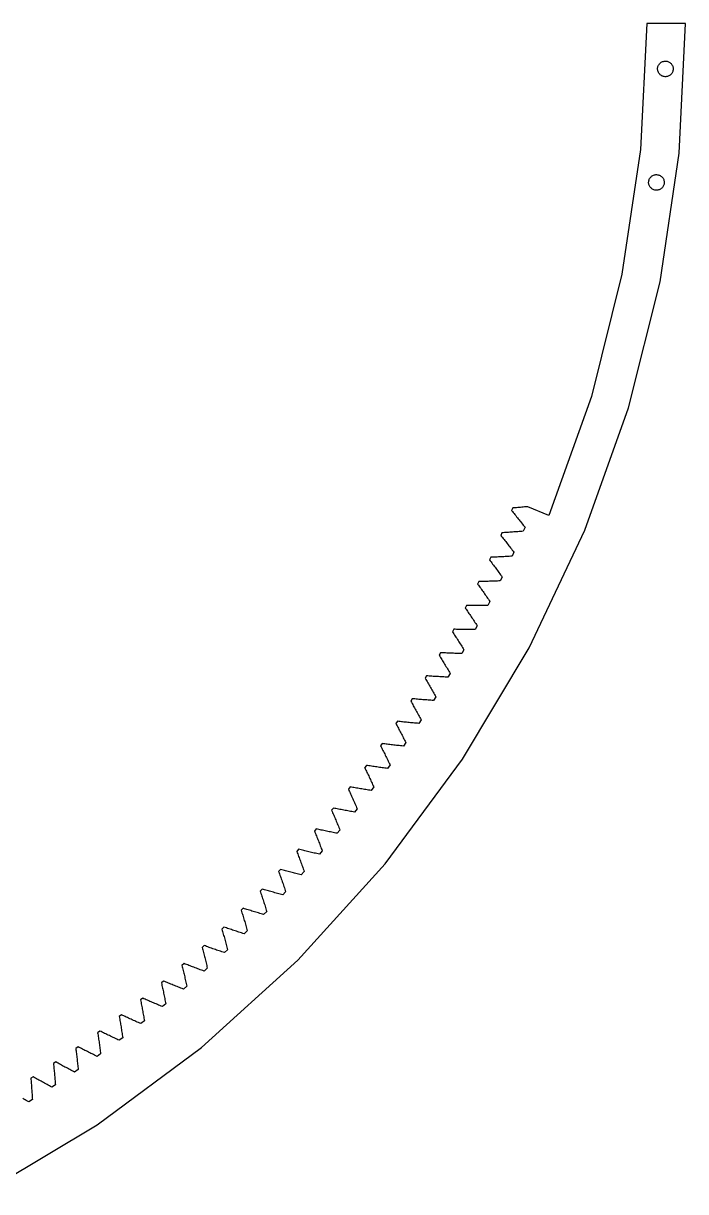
# Model space of a CAD drawing. Header units: metres. Extents: x -170 to 170, y -170 to 0.
# Drawn here: x 85 to 170, y -149.9 to 0 of the extents above; entities that cross this region are included whole.
import ezdxf

# ---------------------------------------------------------------- set-up
doc = ezdxf.new("R2010")
doc.units = ezdxf.units.M

msp = doc.modelspace()

# ---------------------------------------------------------------- linework, layer by layer
for p, q in [((165, 0), (164.205, -16.1728)), ((170, 0), (165, 0)), ((169.181, -16.6629), (170, 0)), ((166.399, -5.81076), (166.407, -5.71297)), ((166.4, -5.90889), (166.399, -5.81076)), ((166.411, -6.00639), (166.4, -5.90889)), ((166.407, -5.71297), (166.425, -5.61646)), ((166.425, -5.61646), (166.452, -5.52216)), ((166.452, -5.52216), (166.488, -5.43097)), ((166.488, -5.43097), (166.533, -5.34377)), ((166.533, -5.34377), (166.586, -5.26141)), ((166.586, -5.26141), (166.648, -5.18468)), ((166.648, -5.18468), (166.716, -5.1143)), ((166.716, -5.1143), (166.791, -5.05098)), ((166.791, -5.05098), (166.872, -4.9953)), ((166.872, -4.9953), (166.958, -4.94781)), ((166.958, -4.94781), (167.048, -4.90898)), ((167.048, -4.90898), (167.141, -4.87917)), ((167.141, -4.87917), (167.237, -4.85866)), ((167.237, -4.85866), (167.335, -4.84766)), ((167.335, -4.84766), (167.433, -4.84627)), ((167.433, -4.84627), (167.531, -4.85451)), ((167.531, -4.85451), (167.627, -4.87228)), ((167.627, -4.87228), (167.721, -4.89943)), ((167.721, -4.89943), (167.813, -4.9357)), ((167.813, -4.9357), (167.9, -4.98073)), ((167.9, -4.98073), (167.982, -5.03409)), ((167.982, -5.03409), (168.059, -5.09526)), ((168.059, -5.09526), (168.129, -5.16367)), ((168.129, -5.16367), (168.193, -5.23863)), ((168.193, -5.23863), (168.248, -5.31944)), ((168.248, -5.31944), (168.296, -5.40533)), ((168.296, -5.40533), (168.335, -5.49545)), ((168.335, -5.49545), (168.364, -5.58894)), ((168.364, -5.58894), (168.385, -5.68492)), ((168.389, -5.97835), (168.371, -6.07486)), ((168.385, -5.68492), (168.396, -5.78242)), ((168.397, -5.88055), (168.389, -5.97835)), ((168.396, -5.78242), (168.397, -5.88055)), ((166.431, -6.10237), (166.411, -6.00639)), ((166.461, -6.19586), (166.431, -6.10237)), ((166.5, -6.286), (166.461, -6.19586)), ((166.548, -6.37187), (166.5, -6.286)), ((166.603, -6.45268), (166.548, -6.37187)), ((166.667, -6.52765), (166.603, -6.45268)), ((166.737, -6.59605), (166.667, -6.52765)), ((166.814, -6.65723), (166.737, -6.59605)), ((166.896, -6.71059), (166.814, -6.65723)), ((166.983, -6.75562), (166.896, -6.71059)), ((167.074, -6.79189), (166.983, -6.75562)), ((167.169, -6.81903), (167.074, -6.79189)), ((167.265, -6.83682), (167.169, -6.81903)), ((167.363, -6.84505), (167.265, -6.83682)), ((167.461, -6.84366), (167.363, -6.84505)), ((167.559, -6.83266), (167.461, -6.84366)), ((167.655, -6.81215), (167.559, -6.83266)), ((167.748, -6.78233), (167.655, -6.81215)), ((167.838, -6.7435), (167.748, -6.78233)), ((167.924, -6.69601), (167.838, -6.7435)), ((168.005, -6.64034), (167.924, -6.69601)), ((168.08, -6.57701), (168.005, -6.64034)), ((168.148, -6.50664), (168.08, -6.57701)), ((168.21, -6.4299), (168.148, -6.50664)), ((168.263, -6.34755), (168.21, -6.4299)), ((168.308, -6.26035), (168.263, -6.34755)), ((168.344, -6.16916), (168.308, -6.26035)), ((168.371, -6.07486), (168.344, -6.16916)), ((164.205, -16.1728), (161.83, -32.1899)), ((166.733, -33.1653), (169.181, -16.6629)), ((165.801, -19.5201), (165.891, -19.4803)), ((165.891, -19.4803), (165.984, -19.4495)), ((165.984, -19.4495), (166.08, -19.4279)), ((166.08, -19.4279), (166.177, -19.4159)), ((166.177, -19.4159), (166.275, -19.4134)), ((166.275, -19.4134), (166.373, -19.4206)), ((166.373, -19.4206), (166.47, -19.4373)), ((166.47, -19.4373), (166.565, -19.4634)), ((166.565, -19.4634), (166.656, -19.4987)), ((165.252, -20.3891), (165.259, -20.2912)), ((165.254, -20.4872), (165.252, -20.3891)), ((165.266, -20.5846), (165.254, -20.4872)), ((165.259, -20.2912), (165.276, -20.1945)), ((165.288, -20.6803), (165.266, -20.5846)), ((165.276, -20.1945), (165.302, -20.0999)), ((165.319, -20.7735), (165.288, -20.6803)), ((165.302, -20.0999), (165.337, -20.0084)), ((165.359, -20.8632), (165.319, -20.7735)), ((165.337, -20.0084), (165.381, -19.9207)), ((165.407, -20.9486), (165.359, -20.8632)), ((165.381, -19.9207), (165.434, -19.8378)), ((165.463, -21.0288), (165.407, -20.9486)), ((165.434, -19.8378), (165.494, -19.7603)), ((165.494, -19.7603), (165.562, -19.6892)), ((165.562, -19.6892), (165.636, -19.6251)), ((165.636, -19.6251), (165.716, -19.5685)), ((165.716, -19.5685), (165.801, -19.5201)), ((166.656, -19.4987), (166.744, -19.5428)), ((166.744, -19.5428), (166.827, -19.5952)), ((166.827, -19.5952), (166.904, -19.6555)), ((166.904, -19.6555), (166.975, -19.7232)), ((166.975, -19.7232), (167.039, -19.7974)), ((167.069, -20.9885), (167.009, -21.0659)), ((167.039, -19.7974), (167.096, -19.8777)), ((167.122, -20.9055), (167.069, -20.9885)), ((167.096, -19.8777), (167.144, -19.963)), ((167.166, -20.8179), (167.122, -20.9055)), ((167.144, -19.963), (167.184, -20.0527)), ((167.201, -20.7263), (167.166, -20.8179)), ((167.184, -20.0527), (167.215, -20.1459)), ((167.227, -20.6317), (167.201, -20.7263)), ((167.215, -20.1459), (167.237, -20.2416)), ((167.244, -20.535), (167.227, -20.6317)), ((167.237, -20.2416), (167.249, -20.339)), ((167.251, -20.4371), (167.244, -20.535)), ((167.249, -20.339), (167.251, -20.4371)), ((165.528, -21.103), (165.463, -21.0288)), ((165.599, -21.1707), (165.528, -21.103)), ((165.676, -21.231), (165.599, -21.1707)), ((165.759, -21.2835), (165.676, -21.231)), ((165.847, -21.3275), (165.759, -21.2835)), ((165.938, -21.3628), (165.847, -21.3275)), ((166.033, -21.3889), (165.938, -21.3628)), ((166.13, -21.4057), (166.033, -21.3889)), ((166.227, -21.4128), (166.13, -21.4057)), ((166.326, -21.4104), (166.227, -21.4128)), ((166.423, -21.3983), (166.326, -21.4104)), ((166.519, -21.3767), (166.423, -21.3983)), ((166.612, -21.3459), (166.519, -21.3767)), ((166.702, -21.3061), (166.612, -21.3459)), ((166.787, -21.2577), (166.702, -21.3061)), ((166.867, -21.2011), (166.787, -21.2577)), ((166.941, -21.137), (166.867, -21.2011)), ((167.009, -21.0659), (166.941, -21.137)), ((161.83, -32.1899), (157.895, -47.897)), ((162.68, -49.3484), (166.733, -33.1653)), ((157.895, -47.897), (152.44, -63.1428)), ((157.06, -65.0562), (162.68, -49.3484)), ((147.801, -62.193), (147.658, -62.5324)), ((147.658, -62.5324), (147.66, -62.5333)), ((147.66, -62.5333), (147.766, -62.6606)), ((147.766, -62.6606), (147.873, -62.7887)), ((147.803, -62.1939), (147.801, -62.193)), ((147.969, -62.1813), (147.803, -62.1939)), ((147.873, -62.7887), (147.98, -62.9176)), ((148.135, -62.1683), (147.969, -62.1813)), ((147.98, -62.9176), (148.086, -63.0473)), ((148.302, -62.1548), (148.135, -62.1683)), ((148.469, -62.1409), (148.302, -62.1548)), ((148.637, -62.1266), (148.469, -62.1409)), ((148.806, -62.1118), (148.637, -62.1266)), ((148.976, -62.0966), (148.806, -62.1118)), ((149.146, -62.0809), (148.976, -62.0966)), ((149.317, -62.0648), (149.146, -62.0809)), ((149.489, -62.0482), (149.317, -62.0648)), ((149.661, -62.0312), (149.489, -62.0482)), ((149.738, -62.0234), (149.661, -62.0312)), ((152.44, -63.1428), (149.738, -62.0234)), ((148.086, -63.0473), (148.193, -63.1778)), ((148.193, -63.1778), (148.301, -63.3091)), ((148.301, -63.3091), (148.408, -63.4412)), ((148.408, -63.4412), (148.516, -63.5742)), ((148.516, -63.5742), (148.623, -63.7079)), ((148.623, -63.7079), (148.731, -63.8425)), ((148.731, -63.8425), (148.839, -63.9779)), ((148.839, -63.9779), (148.947, -64.1141)), ((148.947, -64.1141), (149.056, -64.2511)), ((149.056, -64.2511), (149.164, -64.3889)), ((149.164, -64.3889), (149.273, -64.5276)), ((146.424, -65.3695), (146.273, -65.7058)), ((146.273, -65.7058), (146.276, -65.7067)), ((146.276, -65.7067), (146.379, -65.8363)), ((146.379, -65.8363), (146.483, -65.9666)), ((146.426, -65.3705), (146.424, -65.3695)), ((146.592, -65.3615), (146.426, -65.3705)), ((146.483, -65.9666), (146.587, -66.0978)), ((146.758, -65.352), (146.592, -65.3615)), ((146.925, -65.3422), (146.758, -65.352)), ((147.093, -65.3319), (146.925, -65.3422)), ((147.261, -65.3212), (147.093, -65.3319)), ((147.43, -65.3101), (147.261, -65.3212)), ((147.6, -65.2985), (147.43, -65.3101)), ((147.771, -65.2865), (147.6, -65.2985)), ((147.942, -65.2741), (147.771, -65.2865)), ((148.114, -65.2612), (147.942, -65.2741)), ((148.287, -65.2479), (148.114, -65.2612)), ((148.46, -65.2342), (148.287, -65.2479)), ((148.634, -65.2199), (148.46, -65.2342)), ((148.809, -65.2053), (148.634, -65.2199)), ((148.984, -65.1901), (148.809, -65.2053)), ((149.161, -65.1745), (148.984, -65.1901)), ((149.381, -64.6671), (149.161, -65.1745)), ((149.273, -64.5276), (149.381, -64.6671)), ((149.927, -80.1374), (157.06, -65.0562)), ((146.587, -66.0978), (146.691, -66.2298)), ((146.691, -66.2298), (146.795, -66.3625)), ((146.795, -66.3625), (146.899, -66.4962)), ((146.899, -66.4962), (147.004, -66.6306)), ((147.004, -66.6306), (147.108, -66.7658)), ((147.108, -66.7658), (147.213, -66.9018)), ((147.213, -66.9018), (147.318, -67.0387)), ((147.318, -67.0387), (147.423, -67.1764)), ((147.423, -67.1764), (147.528, -67.3149)), ((147.528, -67.3149), (147.634, -67.4542)), ((147.634, -67.4542), (147.739, -67.5944)), ((144.979, -68.5156), (144.821, -68.8485)), ((144.821, -68.8485), (144.823, -68.8495)), ((144.823, -68.8495), (144.924, -68.9812)), ((144.981, -68.5166), (144.979, -68.5156)), ((145.146, -68.5111), (144.981, -68.5166)), ((145.313, -68.5053), (145.146, -68.5111)), ((145.48, -68.4991), (145.313, -68.5053)), ((145.648, -68.4924), (145.48, -68.4991)), ((145.817, -68.4854), (145.648, -68.4924)), ((145.986, -68.4779), (145.817, -68.4854)), ((146.156, -68.47), (145.986, -68.4779)), ((146.327, -68.4617), (146.156, -68.47)), ((146.498, -68.453), (146.327, -68.4617)), ((146.671, -68.4438), (146.498, -68.453)), ((146.843, -68.4342), (146.671, -68.4438)), ((147.017, -68.4242), (146.843, -68.4342)), ((147.191, -68.4138), (147.017, -68.4242)), ((147.366, -68.4029), (147.191, -68.4138)), ((147.542, -68.3915), (147.366, -68.4029)), ((147.719, -68.3797), (147.542, -68.3915)), ((147.95, -67.8772), (147.719, -68.3797)), ((147.739, -67.5944), (147.845, -67.7354)), ((147.845, -67.7354), (147.95, -67.8772)), ((144.924, -68.9812), (145.024, -69.1138)), ((145.024, -69.1138), (145.125, -69.2472)), ((145.125, -69.2472), (145.227, -69.3814)), ((145.227, -69.3814), (145.328, -69.5164)), ((145.328, -69.5164), (145.429, -69.6522)), ((145.429, -69.6522), (145.531, -69.7888)), ((145.531, -69.7888), (145.633, -69.9263)), ((145.633, -69.9263), (145.734, -70.0646)), ((145.734, -70.0646), (145.836, -70.2037)), ((145.836, -70.2037), (145.938, -70.3436)), ((145.938, -70.3436), (146.041, -70.4843)), ((143.466, -71.6297), (143.301, -71.9592)), ((143.301, -71.9592), (143.303, -71.9602)), ((143.303, -71.9602), (143.4, -72.0941)), ((143.468, -71.6307), (143.466, -71.6297)), ((143.633, -71.6289), (143.468, -71.6307)), ((143.8, -71.6266), (143.633, -71.6289)), ((143.967, -71.624), (143.8, -71.6266)), ((144.135, -71.621), (143.967, -71.624)), ((144.304, -71.6176), (144.135, -71.621)), ((144.474, -71.6138), (144.304, -71.6176)), ((144.644, -71.6096), (144.474, -71.6138)), ((144.815, -71.6049), (144.644, -71.6096)), ((144.986, -71.5999), (144.815, -71.6049)), ((145.159, -71.5945), (144.986, -71.5999)), ((145.332, -71.5886), (145.159, -71.5945)), ((145.506, -71.5824), (145.332, -71.5886)), ((145.68, -71.5757), (145.506, -71.5824)), ((145.855, -71.5686), (145.68, -71.5757)), ((146.031, -71.561), (145.855, -71.5686)), ((146.208, -71.553), (146.031, -71.561)), ((146.041, -70.4843), (146.143, -70.6259)), ((146.143, -70.6259), (146.245, -70.7683)), ((146.45, -71.0556), (146.208, -71.553)), ((146.245, -70.7683), (146.348, -70.9115)), ((146.348, -70.9115), (146.45, -71.0556)), ((143.4, -72.0941), (143.498, -72.2288)), ((143.498, -72.2288), (143.597, -72.3643)), ((143.597, -72.3643), (143.695, -72.5007)), ((143.695, -72.5007), (143.793, -72.6378)), ((143.793, -72.6378), (143.892, -72.7758)), ((143.892, -72.7758), (143.99, -72.9146)), ((143.99, -72.9146), (144.089, -73.0542)), ((144.089, -73.0542), (144.188, -73.1947)), ((144.188, -73.1947), (144.287, -73.3359)), ((144.287, -73.3359), (144.386, -73.478)), ((141.886, -74.7104), (141.714, -75.0363)), ((141.888, -74.7115), (141.886, -74.7104)), ((142.053, -74.7132), (141.888, -74.7115)), ((142.22, -74.7146), (142.053, -74.7132)), ((142.387, -74.7156), (142.22, -74.7146)), ((142.555, -74.7162), (142.387, -74.7156)), ((142.724, -74.7164), (142.555, -74.7162)), ((142.894, -74.7163), (142.724, -74.7164)), ((143.064, -74.7157), (142.894, -74.7163)), ((143.235, -74.7148), (143.064, -74.7157)), ((143.407, -74.7135), (143.235, -74.7148)), ((143.579, -74.7118), (143.407, -74.7135)), ((143.752, -74.7097), (143.579, -74.7118)), ((143.926, -74.7072), (143.752, -74.7097)), ((144.101, -74.7042), (143.926, -74.7072)), ((144.276, -74.7009), (144.101, -74.7042)), ((144.452, -74.6972), (144.276, -74.7009)), ((144.386, -73.478), (144.485, -73.6209)), ((144.629, -74.693), (144.452, -74.6972)), ((144.485, -73.6209), (144.584, -73.7647)), ((144.584, -73.7647), (144.683, -73.9093)), ((144.882, -74.2009), (144.629, -74.693)), ((144.683, -73.9093), (144.783, -74.0547)), ((144.783, -74.0547), (144.882, -74.2009)), ((141.714, -75.0363), (141.716, -75.0373)), ((141.716, -75.0373), (141.811, -75.1733)), ((141.811, -75.1733), (141.906, -75.3101)), ((141.906, -75.3101), (142.001, -75.4477)), ((142.001, -75.4477), (142.096, -75.5861)), ((142.096, -75.5861), (142.191, -75.7254)), ((142.191, -75.7254), (142.287, -75.8655)), ((142.287, -75.8655), (142.383, -76.0063)), ((142.383, -76.0063), (142.478, -76.1481)), ((142.478, -76.1481), (142.574, -76.2906)), ((142.574, -76.2906), (142.67, -76.434)), ((142.67, -76.434), (142.766, -76.5782)), ((140.24, -77.7564), (140.061, -78.0784)), ((140.242, -77.7574), (140.24, -77.7564)), ((140.407, -77.7627), (140.242, -77.7574)), ((140.574, -77.7677), (140.407, -77.7627)), ((140.741, -77.7723), (140.574, -77.7677)), ((140.909, -77.7765), (140.741, -77.7723)), ((141.078, -77.7804), (140.909, -77.7765)), ((141.247, -77.7839), (141.078, -77.7804)), ((141.418, -77.7871), (141.247, -77.7839)), ((141.588, -77.7898), (141.418, -77.7871)), ((141.76, -77.7922), (141.588, -77.7898)), ((141.933, -77.7943), (141.76, -77.7922)), ((142.106, -77.7959), (141.933, -77.7943)), ((142.28, -77.7971), (142.106, -77.7959)), ((142.454, -77.798), (142.28, -77.7971)), ((142.63, -77.7984), (142.454, -77.798)), ((142.806, -77.7985), (142.63, -77.7984)), ((142.766, -76.5782), (142.862, -76.7232)), ((142.983, -77.7981), (142.806, -77.7985)), ((142.862, -76.7232), (142.958, -76.8691)), ((142.958, -76.8691), (143.054, -77.0157)), ((143.246, -77.3116), (142.983, -77.7981)), ((143.054, -77.0157), (143.15, -77.1633)), ((143.15, -77.1633), (143.246, -77.3116)), ((140.061, -78.0784), (140.062, -78.0794)), ((140.062, -78.0794), (140.154, -78.2174)), ((140.154, -78.2174), (140.247, -78.3563)), ((140.247, -78.3563), (140.339, -78.4959)), ((140.339, -78.4959), (140.431, -78.6364)), ((140.431, -78.6364), (140.523, -78.7776)), ((140.523, -78.7776), (140.616, -78.9198)), ((140.616, -78.9198), (140.708, -79.0627)), ((140.708, -79.0627), (140.801, -79.2064)), ((140.801, -79.2064), (140.894, -79.351)), ((140.894, -79.351), (140.986, -79.4964)), ((138.528, -80.766), (138.342, -81.0841)), ((138.53, -80.7671), (138.528, -80.766)), ((138.696, -80.776), (138.53, -80.7671)), ((138.862, -80.7846), (138.696, -80.776)), ((139.029, -80.7928), (138.862, -80.7846)), ((139.197, -80.8006), (139.029, -80.7928)), ((139.366, -80.8082), (139.197, -80.8006)), ((139.535, -80.8153), (139.366, -80.8082)), ((139.705, -80.8222), (139.535, -80.8153)), ((139.876, -80.8286), (139.705, -80.8222)), ((140.048, -80.8347), (139.876, -80.8286)), ((140.22, -80.8404), (140.048, -80.8347)), ((140.393, -80.8458), (140.22, -80.8404)), ((140.567, -80.8508), (140.393, -80.8458)), ((140.742, -80.8554), (140.567, -80.8508)), ((140.917, -80.8596), (140.742, -80.8554)), ((141.093, -80.8635), (140.917, -80.8596)), ((140.986, -79.4964), (141.079, -79.6427)), ((141.079, -79.6427), (141.172, -79.7897)), ((141.27, -80.867), (141.093, -80.8635)), ((141.172, -79.7897), (141.265, -79.9376)), ((141.265, -79.9376), (141.358, -80.0863)), ((141.544, -80.3863), (141.27, -80.867)), ((141.35, -94.4469), (149.927, -80.1374)), ((141.358, -80.0863), (141.451, -80.2359)), ((141.451, -80.2359), (141.544, -80.3863)), ((138.342, -81.0841), (138.344, -81.0852)), ((138.344, -81.0852), (138.433, -81.2252)), ((138.433, -81.2252), (138.522, -81.3659)), ((138.522, -81.3659), (138.611, -81.5075)), ((138.611, -81.5075), (138.701, -81.6499)), ((138.701, -81.6499), (138.79, -81.7932)), ((138.79, -81.7932), (138.879, -81.9373)), ((138.879, -81.9373), (138.969, -82.0821)), ((138.969, -82.0821), (139.058, -82.2279)), ((139.058, -82.2279), (139.148, -82.3744)), ((139.148, -82.3744), (139.237, -82.5218)), ((136.752, -83.738), (136.559, -84.052)), ((136.754, -83.7392), (136.752, -83.738)), ((136.919, -83.7516), (136.754, -83.7392)), ((137.086, -83.7638), (136.919, -83.7516)), ((137.252, -83.7756), (137.086, -83.7638)), ((137.42, -83.7871), (137.252, -83.7756)), ((137.589, -83.7982), (137.42, -83.7871)), ((137.758, -83.8091), (137.589, -83.7982)), ((137.928, -83.8195), (137.758, -83.8091)), ((138.098, -83.8297), (137.928, -83.8195)), ((138.27, -83.8395), (138.098, -83.8297)), ((138.442, -83.849), (138.27, -83.8395)), ((138.615, -83.858), (138.442, -83.849)), ((138.789, -83.8668), (138.615, -83.858)), ((138.963, -83.8752), (138.789, -83.8668)), ((139.138, -83.8832), (138.963, -83.8752)), ((139.314, -83.8909), (139.138, -83.8832)), ((139.237, -82.5218), (139.327, -82.67)), ((139.491, -83.8982), (139.314, -83.8909)), ((139.327, -82.67), (139.416, -82.819)), ((139.416, -82.819), (139.506, -82.9689)), ((139.775, -83.4235), (139.491, -83.8982)), ((139.506, -82.9689), (139.596, -83.1196)), ((139.596, -83.1196), (139.685, -83.2711)), ((139.685, -83.2711), (139.775, -83.4235)), ((136.559, -84.052), (136.561, -84.0531)), ((136.561, -84.0531), (136.647, -84.195)), ((136.647, -84.195), (136.733, -84.3377)), ((136.733, -84.3377), (136.819, -84.4812)), ((136.819, -84.4812), (136.905, -84.6255)), ((136.905, -84.6255), (136.992, -84.7706)), ((136.992, -84.7706), (137.078, -84.9166)), ((137.078, -84.9166), (137.164, -85.0634)), ((137.164, -85.0634), (137.25, -85.211)), ((137.25, -85.211), (137.337, -85.3594)), ((137.337, -85.3594), (137.423, -85.5087)), ((134.912, -86.671), (134.713, -86.9807)), ((134.914, -86.6722), (134.912, -86.671)), ((135.079, -86.6882), (134.914, -86.6722)), ((135.245, -86.7039), (135.079, -86.6882)), ((135.412, -86.7194), (135.245, -86.7039)), ((135.579, -86.7345), (135.412, -86.7194)), ((135.747, -86.7493), (135.579, -86.7345)), ((135.916, -86.7637), (135.747, -86.7493)), ((136.086, -86.7779), (135.916, -86.7637)), ((136.256, -86.7917), (136.086, -86.7779)), ((136.427, -86.8052), (136.256, -86.7917)), ((136.599, -86.8184), (136.427, -86.8052)), ((136.772, -86.8312), (136.599, -86.8184)), ((136.946, -86.8437), (136.772, -86.8312)), ((137.12, -86.8559), (136.946, -86.8437)), ((137.295, -86.8676), (137.12, -86.8559)), ((137.47, -86.8791), (137.295, -86.8676)), ((137.423, -85.5087), (137.509, -85.6588)), ((137.647, -86.8902), (137.47, -86.8791)), ((137.509, -85.6588), (137.596, -85.8097)), ((137.596, -85.8097), (137.682, -85.9615)), ((137.942, -86.4218), (137.647, -86.8902)), ((137.682, -85.9615), (137.769, -86.1141)), ((137.769, -86.1141), (137.855, -86.2675)), ((137.855, -86.2675), (137.942, -86.4218)), ((134.713, -86.9807), (134.715, -86.9819)), ((134.715, -86.9819), (134.798, -87.1256)), ((134.798, -87.1256), (134.88, -87.2701)), ((134.88, -87.2701), (134.963, -87.4154)), ((134.963, -87.4154), (135.046, -87.5615)), ((135.046, -87.5615), (135.129, -87.7085)), ((135.129, -87.7085), (135.212, -87.8563)), ((135.212, -87.8563), (135.296, -88.0049)), ((135.296, -88.0049), (135.379, -88.1543)), ((135.379, -88.1543), (135.462, -88.3046)), ((135.462, -88.3046), (135.545, -88.4557)), ((135.545, -88.4557), (135.628, -88.6077)), ((133.01, -89.5635), (132.803, -89.8689)), ((132.803, -89.8689), (132.805, -89.8701)), ((132.805, -89.8701), (132.885, -90.0156)), ((133.011, -89.5648), (133.01, -89.5635)), ((133.176, -89.5844), (133.011, -89.5648)), ((133.342, -89.6037), (133.176, -89.5844)), ((133.508, -89.6227), (133.342, -89.6037)), ((133.675, -89.6414), (133.508, -89.6227)), ((133.843, -89.6598), (133.675, -89.6414)), ((134.011, -89.6779), (133.843, -89.6598)), ((134.181, -89.6957), (134.011, -89.6779)), ((134.351, -89.7132), (134.181, -89.6957)), ((134.521, -89.7304), (134.351, -89.7132)), ((134.693, -89.7473), (134.521, -89.7304)), ((134.865, -89.7639), (134.693, -89.7473)), ((135.039, -89.7801), (134.865, -89.7639)), ((135.213, -89.796), (135.039, -89.7801)), ((135.387, -89.8116), (135.213, -89.796)), ((135.563, -89.8268), (135.387, -89.8116)), ((135.739, -89.8418), (135.563, -89.8268)), ((135.628, -88.6077), (135.711, -88.7604)), ((135.711, -88.7604), (135.794, -88.914)), ((136.044, -89.3798), (135.739, -89.8418)), ((135.794, -88.914), (135.877, -89.0684)), ((135.877, -89.0684), (135.96, -89.2237)), ((135.96, -89.2237), (136.044, -89.3798)), ((132.885, -90.0156), (132.965, -90.1618)), ((132.965, -90.1618), (133.045, -90.3089)), ((133.045, -90.3089), (133.124, -90.4568)), ((133.124, -90.4568), (133.204, -90.6055)), ((133.204, -90.6055), (133.284, -90.7551)), ((133.284, -90.7551), (133.364, -90.9054)), ((133.364, -90.9054), (133.444, -91.0566)), ((133.444, -91.0566), (133.524, -91.2086)), ((133.524, -91.2086), (133.603, -91.3615)), ((133.603, -91.3615), (133.683, -91.5152)), ((131.045, -92.4143), (130.832, -92.7152)), ((130.832, -92.7152), (130.834, -92.7165)), ((130.834, -92.7165), (130.911, -92.8636)), ((130.911, -92.8636), (130.987, -93.0115)), ((131.047, -92.4156), (131.045, -92.4143)), ((131.211, -92.4388), (131.047, -92.4156)), ((131.376, -92.4616), (131.211, -92.4388)), ((131.542, -92.4842), (131.376, -92.4616)), ((131.708, -92.5065), (131.542, -92.4842)), ((131.876, -92.5286), (131.708, -92.5065)), ((132.044, -92.5503), (131.876, -92.5286)), ((132.213, -92.5718), (132.044, -92.5503)), ((132.382, -92.593), (132.213, -92.5718)), ((132.553, -92.6138), (132.382, -92.593)), ((132.724, -92.6344), (132.553, -92.6138)), ((132.896, -92.6547), (132.724, -92.6344)), ((133.069, -92.6747), (132.896, -92.6547)), ((133.242, -92.6943), (133.069, -92.6747)), ((133.417, -92.7137), (133.242, -92.6943)), ((133.592, -92.7327), (133.417, -92.7137)), ((133.768, -92.7514), (133.592, -92.7327)), ((133.683, -91.5152), (133.763, -91.6697)), ((133.763, -91.6697), (133.843, -91.8251)), ((134.082, -92.2961), (133.768, -92.7514)), ((133.843, -91.8251), (133.923, -91.9813)), ((133.923, -91.9813), (134.002, -92.1383)), ((134.002, -92.1383), (134.082, -92.2961)), ((130.987, -93.0115), (131.064, -93.1603)), ((131.064, -93.1603), (131.14, -93.3098)), ((131.14, -93.3098), (131.217, -93.4603)), ((131.217, -93.4603), (131.294, -93.6115)), ((131.294, -93.6115), (131.37, -93.7636)), ((131.37, -93.7636), (131.447, -93.9164)), ((131.412, -107.847), (141.35, -94.4469)), ((131.447, -93.9164), (131.523, -94.0702)), ((131.523, -94.0702), (131.6, -94.2247)), ((131.6, -94.2247), (131.676, -94.3801)), ((131.676, -94.3801), (131.753, -94.5363)), ((129.019, -95.2221), (128.8, -95.5182)), ((128.8, -95.5182), (128.802, -95.5196)), ((128.802, -95.5196), (128.875, -95.6683)), ((128.875, -95.6683), (128.949, -95.8178)), ((128.949, -95.8178), (129.022, -95.9682)), ((129.021, -95.2234), (129.019, -95.2221)), ((129.185, -95.2501), (129.021, -95.2234)), ((129.349, -95.2765), (129.185, -95.2501)), ((129.514, -95.3027), (129.349, -95.2765)), ((129.68, -95.3286), (129.514, -95.3027)), ((129.847, -95.3542), (129.68, -95.3286)), ((130.015, -95.3796), (129.847, -95.3542)), ((130.183, -95.4047), (130.015, -95.3796)), ((130.352, -95.4295), (130.183, -95.4047)), ((130.522, -95.4541), (130.352, -95.4295)), ((130.693, -95.4783), (130.522, -95.4541)), ((130.865, -95.5023), (130.693, -95.4783)), ((131.037, -95.526), (130.865, -95.5023)), ((131.21, -95.5494), (131.037, -95.526)), ((131.384, -95.5725), (131.21, -95.5494)), ((131.559, -95.5954), (131.384, -95.5725)), ((131.734, -95.6179), (131.559, -95.5954)), ((132.058, -95.1695), (131.734, -95.6179)), ((131.753, -94.5363), (131.829, -94.6934)), ((131.829, -94.6934), (131.906, -94.8512)), ((131.906, -94.8512), (131.982, -95.0099)), ((131.982, -95.0099), (132.058, -95.1695)), ((129.022, -95.9682), (129.095, -96.1194)), ((129.095, -96.1194), (129.169, -96.2715)), ((129.169, -96.2715), (129.242, -96.4243)), ((129.242, -96.4243), (129.315, -96.578)), ((129.315, -96.578), (129.388, -96.7325)), ((129.388, -96.7325), (129.462, -96.8878)), ((129.462, -96.8878), (129.535, -97.044)), ((129.535, -97.044), (129.608, -97.201)), ((129.608, -97.201), (129.681, -97.3588)), ((129.681, -97.3588), (129.754, -97.5175)), ((126.933, -97.9854), (126.708, -98.2768)), ((126.708, -98.2768), (126.71, -98.2781)), ((126.71, -98.2781), (126.78, -98.4284)), ((126.78, -98.4284), (126.85, -98.5795)), ((126.85, -98.5795), (126.92, -98.7314)), ((126.92, -98.7314), (126.99, -98.8842)), ((126.935, -97.9867), (126.933, -97.9854)), ((127.098, -98.017), (126.935, -97.9867)), ((126.99, -98.8842), (127.06, -99.0378)), ((127.262, -98.0469), (127.098, -98.017)), ((127.427, -98.0767), (127.262, -98.0469)), ((127.592, -98.1061), (127.427, -98.0767)), ((127.758, -98.1354), (127.592, -98.1061)), ((127.925, -98.1644), (127.758, -98.1354)), ((128.093, -98.1931), (127.925, -98.1644)), ((128.262, -98.2216), (128.093, -98.1931)), ((128.431, -98.2498), (128.262, -98.2216)), ((128.601, -98.2778), (128.431, -98.2498)), ((128.772, -98.3054), (128.601, -98.2778)), ((128.944, -98.3329), (128.772, -98.3054)), ((129.117, -98.36), (128.944, -98.3329)), ((129.29, -98.3868), (129.117, -98.36)), ((129.464, -98.4134), (129.29, -98.3868)), ((129.639, -98.4397), (129.464, -98.4134)), ((129.973, -97.9984), (129.639, -98.4397)), ((129.754, -97.5175), (129.827, -97.677)), ((129.827, -97.677), (129.9, -97.8373)), ((129.9, -97.8373), (129.973, -97.9984)), ((127.06, -99.0378), (127.13, -99.1922)), ((127.13, -99.1922), (127.2, -99.3474)), ((127.2, -99.3474), (127.27, -99.5034)), ((127.27, -99.5034), (127.34, -99.6603)), ((127.34, -99.6603), (127.409, -99.818)), ((127.409, -99.818), (127.479, -99.9766)), ((127.479, -99.9766), (127.549, -100.136)), ((127.549, -100.136), (127.618, -100.296)), ((127.618, -100.296), (127.688, -100.457)), ((124.788, -100.703), (124.556, -100.989)), ((124.556, -100.989), (124.558, -100.991)), ((124.558, -100.991), (124.625, -101.143)), ((124.625, -101.143), (124.692, -101.295)), ((124.692, -101.295), (124.759, -101.449)), ((124.759, -101.449), (124.826, -101.603)), ((124.79, -100.704), (124.788, -100.703)), ((124.952, -100.738), (124.79, -100.704)), ((124.826, -101.603), (124.892, -101.758)), ((124.892, -101.758), (124.959, -101.914)), ((125.115, -100.772), (124.952, -100.738)), ((124.959, -101.914), (125.025, -102.07)), ((125.279, -100.805), (125.115, -100.772)), ((125.444, -100.838), (125.279, -100.805)), ((125.61, -100.871), (125.444, -100.838)), ((125.776, -100.903), (125.61, -100.871)), ((125.943, -100.936), (125.776, -100.903)), ((126.111, -100.968), (125.943, -100.936)), ((126.28, -101), (126.111, -100.968)), ((126.45, -101.031), (126.28, -101)), ((126.62, -101.063), (126.45, -101.031)), ((126.791, -101.094), (126.62, -101.063)), ((126.963, -101.125), (126.791, -101.094)), ((127.136, -101.155), (126.963, -101.125)), ((127.309, -101.186), (127.136, -101.155)), ((127.483, -101.216), (127.309, -101.186)), ((127.827, -100.782), (127.483, -101.216)), ((127.688, -100.457), (127.757, -100.619)), ((127.757, -100.619), (127.827, -100.782)), ((122.585, -103.374), (122.347, -103.655)), ((122.587, -103.375), (122.585, -103.374)), ((122.748, -103.412), (122.587, -103.375)), ((122.911, -103.449), (122.748, -103.412)), ((123.074, -103.486), (122.911, -103.449)), ((125.025, -102.07), (125.092, -102.228)), ((125.092, -102.228), (125.158, -102.386)), ((125.158, -102.386), (125.225, -102.546)), ((125.225, -102.546), (125.291, -102.706)), ((125.291, -102.706), (125.357, -102.866)), ((125.357, -102.866), (125.423, -103.028)), ((125.423, -103.028), (125.489, -103.191)), ((125.489, -103.191), (125.555, -103.354)), ((125.555, -103.354), (125.621, -103.518)), ((122.347, -103.655), (122.349, -103.657)), ((122.349, -103.657), (122.412, -103.81)), ((122.412, -103.81), (122.476, -103.964)), ((122.476, -103.964), (122.539, -104.119)), ((122.539, -104.119), (122.603, -104.274)), ((122.603, -104.274), (122.666, -104.431)), ((122.666, -104.431), (122.729, -104.588)), ((122.729, -104.588), (122.793, -104.746)), ((122.793, -104.746), (122.856, -104.905)), ((122.856, -104.905), (122.919, -105.065)), ((123.238, -103.523), (123.074, -103.486)), ((123.403, -103.559), (123.238, -103.523)), ((123.568, -103.595), (123.403, -103.559)), ((123.735, -103.631), (123.568, -103.595)), ((123.902, -103.667), (123.735, -103.631)), ((124.07, -103.703), (123.902, -103.667)), ((124.239, -103.738), (124.07, -103.703)), ((124.408, -103.773), (124.239, -103.738)), ((124.579, -103.808), (124.408, -103.773)), ((124.75, -103.842), (124.579, -103.808)), ((124.922, -103.877), (124.75, -103.842)), ((125.095, -103.911), (124.922, -103.877)), ((125.268, -103.944), (125.095, -103.911)), ((125.621, -103.518), (125.268, -103.944)), ((120.324, -105.996), (120.081, -106.272)), ((120.081, -106.272), (120.082, -106.274)), ((120.082, -106.274), (120.143, -106.428)), ((120.143, -106.428), (120.203, -106.584)), ((120.326, -105.998), (120.324, -105.996)), ((120.487, -106.038), (120.326, -105.998)), ((120.649, -106.079), (120.487, -106.038)), ((120.811, -106.119), (120.649, -106.079)), ((120.974, -106.159), (120.811, -106.119)), ((121.138, -106.199), (120.974, -106.159)), ((121.303, -106.239), (121.138, -106.199)), ((121.468, -106.279), (121.303, -106.239)), ((121.635, -106.318), (121.468, -106.279)), ((121.802, -106.357), (121.635, -106.318)), ((121.97, -106.396), (121.802, -106.357)), ((122.139, -106.435), (121.97, -106.396)), ((122.309, -106.473), (122.139, -106.435)), ((122.919, -105.065), (122.982, -105.225)), ((122.982, -105.225), (123.044, -105.387)), ((123.357, -106.206), (122.995, -106.625)), ((123.044, -105.387), (123.107, -105.549)), ((123.107, -105.549), (123.17, -105.712)), ((123.17, -105.712), (123.232, -105.876)), ((123.232, -105.876), (123.294, -106.04)), ((123.294, -106.04), (123.357, -106.206)), ((120.203, -106.584), (120.263, -106.74)), ((120.208, -120.208), (131.412, -107.847)), ((120.263, -106.74), (120.323, -106.897)), ((120.323, -106.897), (120.383, -107.055)), ((120.383, -107.055), (120.443, -107.213)), ((120.443, -107.213), (120.502, -107.373)), ((120.502, -107.373), (120.562, -107.533)), ((120.562, -107.533), (120.622, -107.694)), ((120.622, -107.694), (120.681, -107.856)), ((120.681, -107.856), (120.74, -108.019)), ((122.479, -106.511), (122.309, -106.473)), ((122.65, -106.549), (122.479, -106.511)), ((122.822, -106.587), (122.65, -106.549)), ((122.995, -106.625), (122.822, -106.587)), ((118.008, -108.569), (117.758, -108.84)), ((117.758, -108.84), (117.76, -108.842)), ((117.76, -108.842), (117.817, -108.997)), ((117.817, -108.997), (117.874, -109.154)), ((117.874, -109.154), (117.93, -109.311)), ((117.93, -109.311), (117.987, -109.47)), ((118.01, -108.571), (118.008, -108.569)), ((118.169, -108.615), (118.01, -108.571)), ((118.33, -108.659), (118.169, -108.615)), ((118.492, -108.703), (118.33, -108.659)), ((118.654, -108.747), (118.492, -108.703)), ((118.817, -108.79), (118.654, -108.747)), ((118.981, -108.833), (118.817, -108.79)), ((119.146, -108.876), (118.981, -108.833)), ((119.311, -108.919), (119.146, -108.876)), ((119.477, -108.962), (119.311, -108.919)), ((119.645, -109.005), (119.477, -108.962)), ((119.813, -109.047), (119.645, -109.005)), ((119.981, -109.089), (119.813, -109.047)), ((120.151, -109.131), (119.981, -109.089)), ((120.321, -109.173), (120.151, -109.131)), ((120.492, -109.214), (120.321, -109.173)), ((120.664, -109.255), (120.492, -109.214)), ((121.035, -108.845), (120.664, -109.255)), ((120.74, -108.019), (120.8, -108.182)), ((120.8, -108.182), (120.859, -108.347)), ((120.859, -108.347), (120.918, -108.512)), ((120.918, -108.512), (120.976, -108.678)), ((120.976, -108.678), (121.035, -108.845)), ((117.987, -109.47), (118.044, -109.629)), ((118.044, -109.629), (118.1, -109.789)), ((118.1, -109.789), (118.156, -109.949)), ((118.156, -109.949), (118.212, -110.111)), ((118.212, -110.111), (118.268, -110.273)), ((118.268, -110.273), (118.324, -110.436)), ((118.324, -110.436), (118.38, -110.6)), ((118.38, -110.6), (118.436, -110.765)), ((118.436, -110.765), (118.491, -110.931)), ((118.491, -110.931), (118.547, -111.097)), ((115.636, -111.092), (115.381, -111.357)), ((115.381, -111.357), (115.382, -111.359)), ((115.382, -111.359), (115.436, -111.516)), ((115.436, -111.516), (115.49, -111.674)), ((115.49, -111.674), (115.543, -111.832)), ((115.543, -111.832), (115.596, -111.992)), ((115.596, -111.992), (115.649, -112.152)), ((115.638, -111.093), (115.636, -111.092)), ((115.797, -111.141), (115.638, -111.093)), ((115.649, -112.152), (115.702, -112.313)), ((115.702, -112.313), (115.755, -112.475)), ((115.957, -111.188), (115.797, -111.141)), ((116.117, -111.236), (115.957, -111.188)), ((116.278, -111.283), (116.117, -111.236)), ((116.441, -111.33), (116.278, -111.283)), ((116.603, -111.377), (116.441, -111.33)), ((116.767, -111.423), (116.603, -111.377)), ((116.932, -111.47), (116.767, -111.423)), ((117.097, -111.516), (116.932, -111.47)), ((117.263, -111.562), (117.097, -111.516)), ((117.43, -111.608), (117.263, -111.562)), ((117.598, -111.654), (117.43, -111.608)), ((117.767, -111.7), (117.598, -111.654)), ((117.936, -111.745), (117.767, -111.7)), ((118.106, -111.79), (117.936, -111.745)), ((118.277, -111.835), (118.106, -111.79)), ((118.657, -111.432), (118.277, -111.835)), ((118.547, -111.097), (118.602, -111.264)), ((118.602, -111.264), (118.657, -111.432)), ((113.211, -113.563), (112.95, -113.822)), ((112.95, -113.822), (112.951, -113.824)), ((112.951, -113.824), (113.002, -113.982)), ((113.213, -113.564), (113.211, -113.563)), ((113.37, -113.615), (113.213, -113.564)), ((113.529, -113.666), (113.37, -113.615)), ((113.688, -113.717), (113.529, -113.666)), ((113.849, -113.767), (113.688, -113.717)), ((114.01, -113.818), (113.849, -113.767)), ((114.172, -113.868), (114.01, -113.818)), ((114.334, -113.918), (114.172, -113.868)), ((114.498, -113.968), (114.334, -113.918)), ((115.755, -112.475), (115.808, -112.637)), ((115.808, -112.637), (115.86, -112.801)), ((115.86, -112.801), (115.912, -112.965)), ((115.912, -112.965), (115.965, -113.13)), ((115.965, -113.13), (116.017, -113.296)), ((116.017, -113.296), (116.069, -113.463)), ((116.069, -113.463), (116.12, -113.631)), ((116.12, -113.631), (116.172, -113.799)), ((116.172, -113.799), (116.223, -113.968)), ((113.002, -113.982), (113.052, -114.141)), ((113.052, -114.141), (113.101, -114.301)), ((113.101, -114.301), (113.151, -114.461)), ((113.151, -114.461), (113.201, -114.622)), ((113.201, -114.622), (113.25, -114.785)), ((113.25, -114.785), (113.3, -114.948)), ((113.3, -114.948), (113.349, -115.111)), ((113.349, -115.111), (113.398, -115.276)), ((113.398, -115.276), (113.446, -115.441)), ((113.446, -115.441), (113.495, -115.608)), ((114.662, -114.018), (114.498, -113.968)), ((114.827, -114.068), (114.662, -114.018)), ((114.993, -114.118), (114.827, -114.068)), ((115.16, -114.167), (114.993, -114.118)), ((115.328, -114.216), (115.16, -114.167)), ((115.496, -114.265), (115.328, -114.216)), ((115.665, -114.314), (115.496, -114.265)), ((115.835, -114.363), (115.665, -114.314)), ((116.223, -113.968), (115.835, -114.363)), ((110.733, -115.98), (110.466, -116.234)), ((110.466, -116.234), (110.468, -116.236)), ((110.468, -116.236), (110.514, -116.395)), ((110.514, -116.395), (110.561, -116.555)), ((110.561, -116.555), (110.607, -116.716)), ((110.607, -116.716), (110.654, -116.877)), ((110.654, -116.877), (110.7, -117.04)), ((110.734, -115.982), (110.733, -115.98)), ((110.891, -116.036), (110.734, -115.982)), ((111.049, -116.091), (110.891, -116.036)), ((111.207, -116.145), (111.049, -116.091)), ((111.366, -116.199), (111.207, -116.145)), ((111.526, -116.253), (111.366, -116.199)), ((111.687, -116.307), (111.526, -116.253)), ((111.848, -116.36), (111.687, -116.307)), ((112.011, -116.414), (111.848, -116.36)), ((112.174, -116.467), (112.011, -116.414)), ((112.338, -116.521), (112.174, -116.467)), ((112.503, -116.574), (112.338, -116.521)), ((112.668, -116.627), (112.503, -116.574)), ((112.835, -116.679), (112.668, -116.627)), ((113.002, -116.732), (112.835, -116.679)), ((113.17, -116.785), (113.002, -116.732)), ((113.339, -116.837), (113.17, -116.785)), ((113.736, -116.451), (113.339, -116.837)), ((113.495, -115.608), (113.544, -115.775)), ((113.544, -115.775), (113.592, -115.942)), ((113.592, -115.942), (113.64, -116.111)), ((113.64, -116.111), (113.688, -116.281)), ((113.688, -116.281), (113.736, -116.451)), ((108.203, -118.344), (107.931, -118.592)), ((108.204, -118.346), (108.203, -118.344)), ((108.36, -118.403), (108.204, -118.346)), ((108.516, -118.461), (108.36, -118.403)), ((110.7, -117.04), (110.746, -117.203)), ((110.746, -117.203), (110.791, -117.367)), ((110.791, -117.367), (110.837, -117.532)), ((110.837, -117.532), (110.882, -117.697)), ((110.882, -117.697), (110.928, -117.864)), ((110.928, -117.864), (110.973, -118.031)), ((110.973, -118.031), (111.018, -118.199)), ((111.018, -118.199), (111.062, -118.368)), ((111.062, -118.368), (111.107, -118.538)), ((107.931, -118.592), (107.932, -118.594)), ((107.932, -118.594), (107.976, -118.754)), ((107.976, -118.754), (108.019, -118.915)), ((108.019, -118.915), (108.062, -119.077)), ((108.062, -119.077), (108.104, -119.239)), ((108.104, -119.239), (108.147, -119.403)), ((108.147, -119.403), (108.189, -119.567)), ((108.189, -119.567), (108.232, -119.732)), ((108.232, -119.732), (108.274, -119.897)), ((108.274, -119.897), (108.315, -120.064)), ((108.673, -118.519), (108.516, -118.461)), ((108.831, -118.576), (108.673, -118.519)), ((108.99, -118.634), (108.831, -118.576)), ((109.15, -118.691), (108.99, -118.634)), ((109.31, -118.748), (109.15, -118.691)), ((109.471, -118.805), (109.31, -118.748)), ((109.633, -118.862), (109.471, -118.805)), ((109.796, -118.919), (109.633, -118.862)), ((109.96, -118.975), (109.796, -118.919)), ((110.124, -119.032), (109.96, -118.975)), ((110.289, -119.088), (110.124, -119.032)), ((110.455, -119.145), (110.289, -119.088)), ((110.622, -119.201), (110.455, -119.145)), ((110.79, -119.257), (110.622, -119.201)), ((111.195, -118.879), (110.79, -119.257)), ((111.107, -118.538), (111.151, -118.708)), ((111.151, -118.708), (111.195, -118.879)), ((105.623, -120.653), (105.345, -120.895)), ((105.345, -120.895), (105.347, -120.897)), ((105.347, -120.897), (105.387, -121.058)), ((105.387, -121.058), (105.426, -121.219)), ((105.426, -121.219), (105.466, -121.382)), ((105.466, -121.382), (105.505, -121.545)), ((105.624, -120.654), (105.623, -120.653)), ((105.778, -120.715), (105.624, -120.654)), ((105.933, -120.776), (105.778, -120.715)), ((106.089, -120.837), (105.933, -120.776)), ((106.246, -120.898), (106.089, -120.837)), ((106.403, -120.959), (106.246, -120.898)), ((106.562, -121.02), (106.403, -120.959)), ((106.721, -121.08), (106.562, -121.02)), ((106.881, -121.141), (106.721, -121.08)), ((107.041, -121.201), (106.881, -121.141)), ((107.203, -121.262), (107.041, -121.201)), ((107.365, -121.322), (107.203, -121.262)), ((107.529, -121.382), (107.365, -121.322)), ((107.693, -121.442), (107.529, -121.382)), ((107.847, -131.412), (120.208, -120.208)), ((108.602, -121.252), (108.19, -121.621)), ((108.315, -120.064), (108.357, -120.231)), ((108.357, -120.231), (108.399, -120.399)), ((108.399, -120.399), (108.44, -120.568)), ((108.44, -120.568), (108.481, -120.738)), ((108.481, -120.738), (108.522, -120.909)), ((108.522, -120.909), (108.562, -121.08)), ((108.562, -121.08), (108.602, -121.252)), ((102.993, -122.905), (102.711, -123.141)), ((102.995, -122.906), (102.993, -122.905)), ((103.147, -122.971), (102.995, -122.906)), ((105.505, -121.545), (105.544, -121.71)), ((105.544, -121.71), (105.583, -121.875)), ((105.583, -121.875), (105.621, -122.04)), ((105.621, -122.04), (105.66, -122.207)), ((105.66, -122.207), (105.698, -122.374)), ((105.698, -122.374), (105.736, -122.543)), ((105.736, -122.543), (105.774, -122.712)), ((105.774, -122.712), (105.811, -122.881)), ((105.811, -122.881), (105.849, -123.052)), ((107.857, -121.501), (107.693, -121.442)), ((108.023, -121.561), (107.857, -121.501)), ((108.19, -121.621), (108.023, -121.561)), ((102.711, -123.141), (102.712, -123.143)), ((102.712, -123.143), (102.748, -123.305)), ((102.748, -123.305), (102.784, -123.467)), ((102.784, -123.467), (102.82, -123.631)), ((102.82, -123.631), (102.856, -123.795)), ((102.856, -123.795), (102.892, -123.96)), ((102.892, -123.96), (102.927, -124.126)), ((102.927, -124.126), (102.962, -124.292)), ((102.962, -124.292), (102.997, -124.46)), ((103.301, -123.035), (103.147, -122.971)), ((103.456, -123.1), (103.301, -123.035)), ((103.611, -123.164), (103.456, -123.1)), ((103.767, -123.228), (103.611, -123.164)), ((103.924, -123.292), (103.767, -123.228)), ((104.082, -123.356), (103.924, -123.292)), ((104.24, -123.42), (104.082, -123.356)), ((104.4, -123.484), (104.24, -123.42)), ((104.56, -123.548), (104.4, -123.484)), ((104.721, -123.611), (104.56, -123.548)), ((104.883, -123.675), (104.721, -123.611)), ((105.046, -123.738), (104.883, -123.675)), ((105.209, -123.802), (105.046, -123.738)), ((105.373, -123.865), (105.209, -123.802)), ((105.539, -123.928), (105.373, -123.865)), ((105.959, -123.569), (105.539, -123.928)), ((105.849, -123.052), (105.886, -123.223)), ((105.886, -123.223), (105.923, -123.396)), ((105.923, -123.396), (105.959, -123.569)), ((100.316, -125.1), (100.028, -125.33)), ((100.028, -125.33), (100.029, -125.332)), ((100.029, -125.332), (100.062, -125.494)), ((100.062, -125.494), (100.095, -125.658)), ((100.095, -125.658), (100.127, -125.822)), ((100.127, -125.822), (100.159, -125.987)), ((100.317, -125.102), (100.316, -125.1)), ((100.468, -125.169), (100.317, -125.102)), ((100.621, -125.237), (100.468, -125.169)), ((100.774, -125.305), (100.621, -125.237)), ((100.928, -125.372), (100.774, -125.305)), ((101.082, -125.44), (100.928, -125.372)), ((101.238, -125.507), (101.082, -125.44)), ((101.394, -125.575), (101.238, -125.507)), ((101.551, -125.642), (101.394, -125.575)), ((101.709, -125.709), (101.551, -125.642)), ((101.868, -125.776), (101.709, -125.709)), ((102.028, -125.844), (101.868, -125.776)), ((102.188, -125.911), (102.028, -125.844)), ((102.35, -125.978), (102.188, -125.911)), ((103.267, -125.828), (102.838, -126.178)), ((102.997, -124.46), (103.031, -124.628)), ((103.031, -124.628), (103.066, -124.797)), ((103.066, -124.797), (103.1, -124.967)), ((103.1, -124.967), (103.134, -125.137)), ((103.134, -125.137), (103.167, -125.309)), ((103.167, -125.309), (103.201, -125.481)), ((103.201, -125.481), (103.234, -125.654)), ((103.234, -125.654), (103.267, -125.828)), ((97.5914, -127.236), (97.2988, -127.46)), ((97.5927, -127.238), (97.5914, -127.236)), ((97.7426, -127.309), (97.5927, -127.238)), ((97.8934, -127.38), (97.7426, -127.309)), ((98.0449, -127.451), (97.8934, -127.38)), ((100.159, -125.987), (100.191, -126.152)), ((100.191, -126.152), (100.223, -126.319)), ((100.223, -126.319), (100.254, -126.486)), ((100.254, -126.486), (100.286, -126.654)), ((100.286, -126.654), (100.317, -126.823)), ((100.317, -126.823), (100.347, -126.993)), ((100.347, -126.993), (100.378, -127.164)), ((100.378, -127.164), (100.408, -127.335)), ((100.408, -127.335), (100.438, -127.507)), ((102.512, -126.044), (102.35, -125.978)), ((102.675, -126.111), (102.512, -126.044)), ((102.838, -126.178), (102.675, -126.111)), ((97.2988, -127.46), (97.3001, -127.462)), ((97.3001, -127.462), (97.3295, -127.625)), ((97.3295, -127.625), (97.3586, -127.789)), ((97.3586, -127.789), (97.3874, -127.954)), ((97.3874, -127.954), (97.416, -128.12)), ((97.416, -128.12), (97.4443, -128.286)), ((97.4443, -128.286), (97.4724, -128.453)), ((97.4724, -128.453), (97.5003, -128.621)), ((97.5003, -128.621), (97.5278, -128.79)), ((97.5278, -128.79), (97.5551, -128.96)), ((98.1973, -127.522), (98.0449, -127.451)), ((98.3505, -127.593), (98.1973, -127.522)), ((98.5045, -127.664), (98.3505, -127.593)), ((98.6593, -127.734), (98.5045, -127.664)), ((98.815, -127.805), (98.6593, -127.734)), ((98.9715, -127.876), (98.815, -127.805)), ((99.1288, -127.946), (98.9715, -127.876)), ((99.287, -128.017), (99.1288, -127.946)), ((99.446, -128.087), (99.287, -128.017)), ((99.6058, -128.158), (99.446, -128.087)), ((99.7664, -128.228), (99.6058, -128.158)), ((99.9279, -128.299), (99.7664, -128.228)), ((100.09, -128.369), (99.9279, -128.299)), ((100.526, -128.028), (100.09, -128.369)), ((100.438, -127.507), (100.468, -127.68)), ((100.468, -127.68), (100.497, -127.853)), ((100.497, -127.853), (100.526, -128.028)), ((94.8216, -129.314), (94.5242, -129.531)), ((94.5242, -129.531), (94.5255, -129.533)), ((94.5255, -129.533), (94.5513, -129.697)), ((94.5513, -129.697), (94.5769, -129.862)), ((94.5769, -129.862), (94.6022, -130.027)), ((94.6022, -130.027), (94.6272, -130.193)), ((94.6272, -130.193), (94.6519, -130.36)), ((94.6519, -130.36), (94.6764, -130.528)), ((94.8229, -129.316), (94.8216, -129.314)), ((94.9712, -129.39), (94.8229, -129.316)), ((95.1204, -129.464), (94.9712, -129.39)), ((95.2704, -129.538), (95.1204, -129.464)), ((95.4212, -129.612), (95.2704, -129.538)), ((95.5728, -129.686), (95.4212, -129.612)), ((95.7253, -129.761), (95.5728, -129.686)), ((95.8786, -129.835), (95.7253, -129.761)), ((96.0327, -129.909), (95.8786, -129.835)), ((96.1876, -129.983), (96.0327, -129.909)), ((96.3434, -130.057), (96.1876, -129.983)), ((96.5, -130.131), (96.3434, -130.057)), ((96.6574, -130.205), (96.5, -130.131)), ((96.8157, -130.279), (96.6574, -130.205)), ((96.9747, -130.352), (96.8157, -130.279)), ((97.1347, -130.426), (96.9747, -130.352)), ((97.2954, -130.5), (97.1347, -130.426)), ((97.7385, -130.168), (97.2954, -130.5)), ((97.5551, -128.96), (97.5822, -129.13)), ((97.5822, -129.13), (97.6089, -129.301)), ((97.6089, -129.301), (97.6354, -129.473)), ((97.6354, -129.473), (97.6616, -129.646)), ((97.6616, -129.646), (97.6875, -129.819)), ((97.6875, -129.819), (97.7132, -129.993)), ((97.7132, -129.993), (97.7385, -130.168)), ((92.0076, -131.331), (91.7056, -131.542)), ((91.7056, -131.542), (91.7069, -131.544)), ((91.7069, -131.544), (91.7291, -131.708)), ((91.7291, -131.708), (91.7511, -131.873)), ((91.7511, -131.873), (91.7728, -132.039)), ((92.0089, -131.333), (92.0076, -131.331)), ((92.1556, -131.41), (92.0089, -131.333)), ((92.3031, -131.487), (92.1556, -131.41)), ((92.4514, -131.565), (92.3031, -131.487)), ((92.6006, -131.642), (92.4514, -131.565)), ((92.7506, -131.72), (92.6006, -131.642)), ((92.9014, -131.797), (92.7506, -131.72)), ((93.0531, -131.874), (92.9014, -131.797)), ((93.2056, -131.952), (93.0531, -131.874)), ((94.4469, -141.35), (107.847, -131.412)), ((94.6764, -130.528), (94.7006, -130.696)), ((94.7006, -130.696), (94.7245, -130.866)), ((94.7245, -130.866), (94.7481, -131.036)), ((94.7481, -131.036), (94.7715, -131.207)), ((94.7715, -131.207), (94.7945, -131.378)), ((94.7945, -131.378), (94.8173, -131.551)), ((94.8173, -131.551), (94.8398, -131.724)), ((94.8398, -131.724), (94.862, -131.898)), ((94.862, -131.898), (94.8838, -132.073)), ((89.1507, -133.287), (88.8442, -133.491)), ((89.152, -133.289), (89.1507, -133.287)), ((89.297, -133.369), (89.152, -133.289)), ((89.4428, -133.45), (89.297, -133.369)), ((91.7728, -132.039), (91.7942, -132.206)), ((91.7942, -132.206), (91.8154, -132.373)), ((91.8154, -132.373), (91.8362, -132.541)), ((91.8362, -132.541), (91.8568, -132.71)), ((91.8568, -132.71), (91.877, -132.88)), ((91.877, -132.88), (91.897, -133.051)), ((91.897, -133.051), (91.9166, -133.222)), ((91.9166, -133.222), (91.936, -133.394)), ((91.936, -133.394), (91.955, -133.567)), ((93.3589, -132.029), (93.2056, -131.952)), ((93.513, -132.107), (93.3589, -132.029)), ((93.668, -132.184), (93.513, -132.107)), ((93.8237, -132.261), (93.668, -132.184)), ((93.9804, -132.338), (93.8237, -132.261)), ((94.1378, -132.416), (93.9804, -132.338)), ((94.2961, -132.493), (94.1378, -132.416)), ((94.4552, -132.57), (94.2961, -132.493)), ((94.9054, -132.248), (94.4552, -132.57)), ((94.8838, -132.073), (94.9054, -132.248)), ((88.8442, -133.491), (88.8455, -133.493)), ((88.8455, -133.493), (88.8642, -133.658)), ((88.8642, -133.658), (88.8826, -133.823)), ((88.8826, -133.823), (88.9007, -133.99)), ((88.9007, -133.99), (88.9185, -134.157)), ((88.9185, -134.157), (88.936, -134.325)), ((88.936, -134.325), (88.9532, -134.493)), ((88.9532, -134.493), (88.9702, -134.663)), ((88.9702, -134.663), (88.9867, -134.833)), ((88.9867, -134.833), (89.003, -135.004)), ((89.5894, -133.53), (89.4428, -133.45)), ((89.7369, -133.611), (89.5894, -133.53)), ((89.8851, -133.691), (89.7369, -133.611)), ((90.0343, -133.772), (89.8851, -133.691)), ((90.1842, -133.853), (90.0343, -133.772)), ((90.335, -133.933), (90.1842, -133.853)), ((90.4866, -134.014), (90.335, -133.933)), ((90.639, -134.095), (90.4866, -134.014)), ((90.7923, -134.175), (90.639, -134.095)), ((90.9464, -134.256), (90.7923, -134.175)), ((91.1013, -134.337), (90.9464, -134.256)), ((91.257, -134.417), (91.1013, -134.337)), ((91.4136, -134.498), (91.257, -134.417)), ((91.571, -134.578), (91.4136, -134.498)), ((92.028, -134.266), (91.571, -134.578)), ((91.955, -133.567), (91.9738, -133.741)), ((91.9738, -133.741), (91.9922, -133.915)), ((91.9922, -133.915), (92.0103, -134.09)), ((92.0103, -134.09), (92.028, -134.266)), ((86.2523, -135.18), (85.9415, -135.378)), ((85.9415, -135.378), (85.9427, -135.38)), ((85.9427, -135.38), (85.9578, -135.545)), ((85.9578, -135.545), (85.9726, -135.711)), ((85.9726, -135.711), (85.9872, -135.878)), ((85.9872, -135.878), (86.0013, -136.045)), ((86.0013, -136.045), (86.0152, -136.214)), ((86.0152, -136.214), (86.0288, -136.382)), ((86.0288, -136.382), (86.042, -136.552)), ((86.2535, -135.182), (86.2523, -135.18)), ((86.3967, -135.266), (86.2535, -135.182)), ((86.5407, -135.35), (86.3967, -135.266)), ((86.6856, -135.433), (86.5407, -135.35)), ((86.8313, -135.517), (86.6856, -135.433)), ((86.9778, -135.601), (86.8313, -135.517)), ((87.1251, -135.685), (86.9778, -135.601)), ((87.2733, -135.769), (87.1251, -135.685)), ((87.4223, -135.852), (87.2733, -135.769)), ((87.5721, -135.936), (87.4223, -135.852)), ((87.7228, -136.02), (87.5721, -135.936)), ((87.8743, -136.104), (87.7228, -136.02)), ((88.0266, -136.188), (87.8743, -136.104)), ((88.1797, -136.272), (88.0266, -136.188)), ((88.3337, -136.356), (88.1797, -136.272)), ((88.4885, -136.44), (88.3337, -136.356)), ((89.1078, -136.222), (88.6441, -136.524)), ((89.003, -135.004), (89.019, -135.176)), ((89.019, -135.176), (89.0346, -135.348)), ((89.0346, -135.348), (89.0499, -135.521)), ((89.0499, -135.521), (89.0648, -135.695)), ((89.0648, -135.695), (89.0795, -135.87)), ((89.0795, -135.87), (89.0938, -136.046)), ((89.0938, -136.046), (89.1078, -136.222)), ((86.042, -136.552), (86.0549, -136.723)), ((86.0549, -136.723), (86.0675, -136.894)), ((86.0675, -136.894), (86.0798, -137.066)), ((86.0798, -137.066), (86.0917, -137.239)), ((86.0917, -137.239), (86.1032, -137.412)), ((86.1032, -137.412), (86.1144, -137.587)), ((86.1144, -137.587), (86.1253, -137.762)), ((86.1253, -137.762), (86.1358, -137.937)), ((88.6441, -136.524), (88.4885, -136.44)), ((85.0658, -138.057), (84.9153, -137.97)), ((85.217, -138.144), (85.0658, -138.057)), ((85.3692, -138.231), (85.217, -138.144)), ((85.5221, -138.319), (85.3692, -138.231)), ((85.6759, -138.406), (85.5221, -138.319)), ((86.146, -138.114), (85.6759, -138.406)), ((86.1358, -137.937), (86.146, -138.114)), ((80.1374, -149.927), (94.4469, -141.35))]:
    msp.add_line(p, q)

doc.saveas('drawing.dxf')
